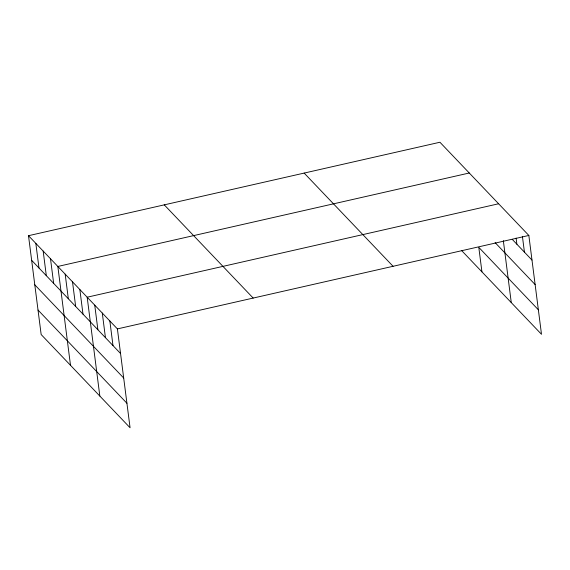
<?xml version="1.0" encoding="UTF-8"?>
<svg xmlns="http://www.w3.org/2000/svg" width="570" height="570" viewBox="0 0 570 570"><rect width="100%" height="100%" fill="white"/><g stroke="black" fill="none" stroke-linecap="round" stroke-linejoin="round"><path stroke-width="0.85" d="M28.5 235.695L117.399 328.904L130.067 427.757L41.161 334.547L28.5 235.695L439.933 142.243L528.839 235.453L541.5 334.305L461.764 250.707M469.274 173.002L57.841 266.454L70.502 365.306M498.607 203.768L87.174 297.212L99.836 396.065M117.399 328.904L528.839 235.453M512.231 239.35L531.988 260.07M495.123 242.628L535.13 284.572M538.365 309.809L478.8 247.359L481.935 271.854M304.159 173.088L393.065 266.29M164.274 204.858L253.173 298.067M31.656 260.312L120.555 353.521M34.791 284.808L123.69 378.017M38.026 310.044L126.925 403.254M522.405 236.322L524.436 252.147M516.092 238.075L516.876 244.231M503.331 240.633L511.276 302.613M109.846 320.981L112.995 345.598M102.287 313.058L105.443 337.675M94.734 305.135L97.883 329.752M79.843 289.524L82.992 314.141M72.504 281.829L75.66 306.446M65.172 274.142L68.329 298.758M50.502 258.766L53.658 283.383M43.17 251.071L46.32 275.688M35.832 243.383L38.988 268"/></g></svg>
